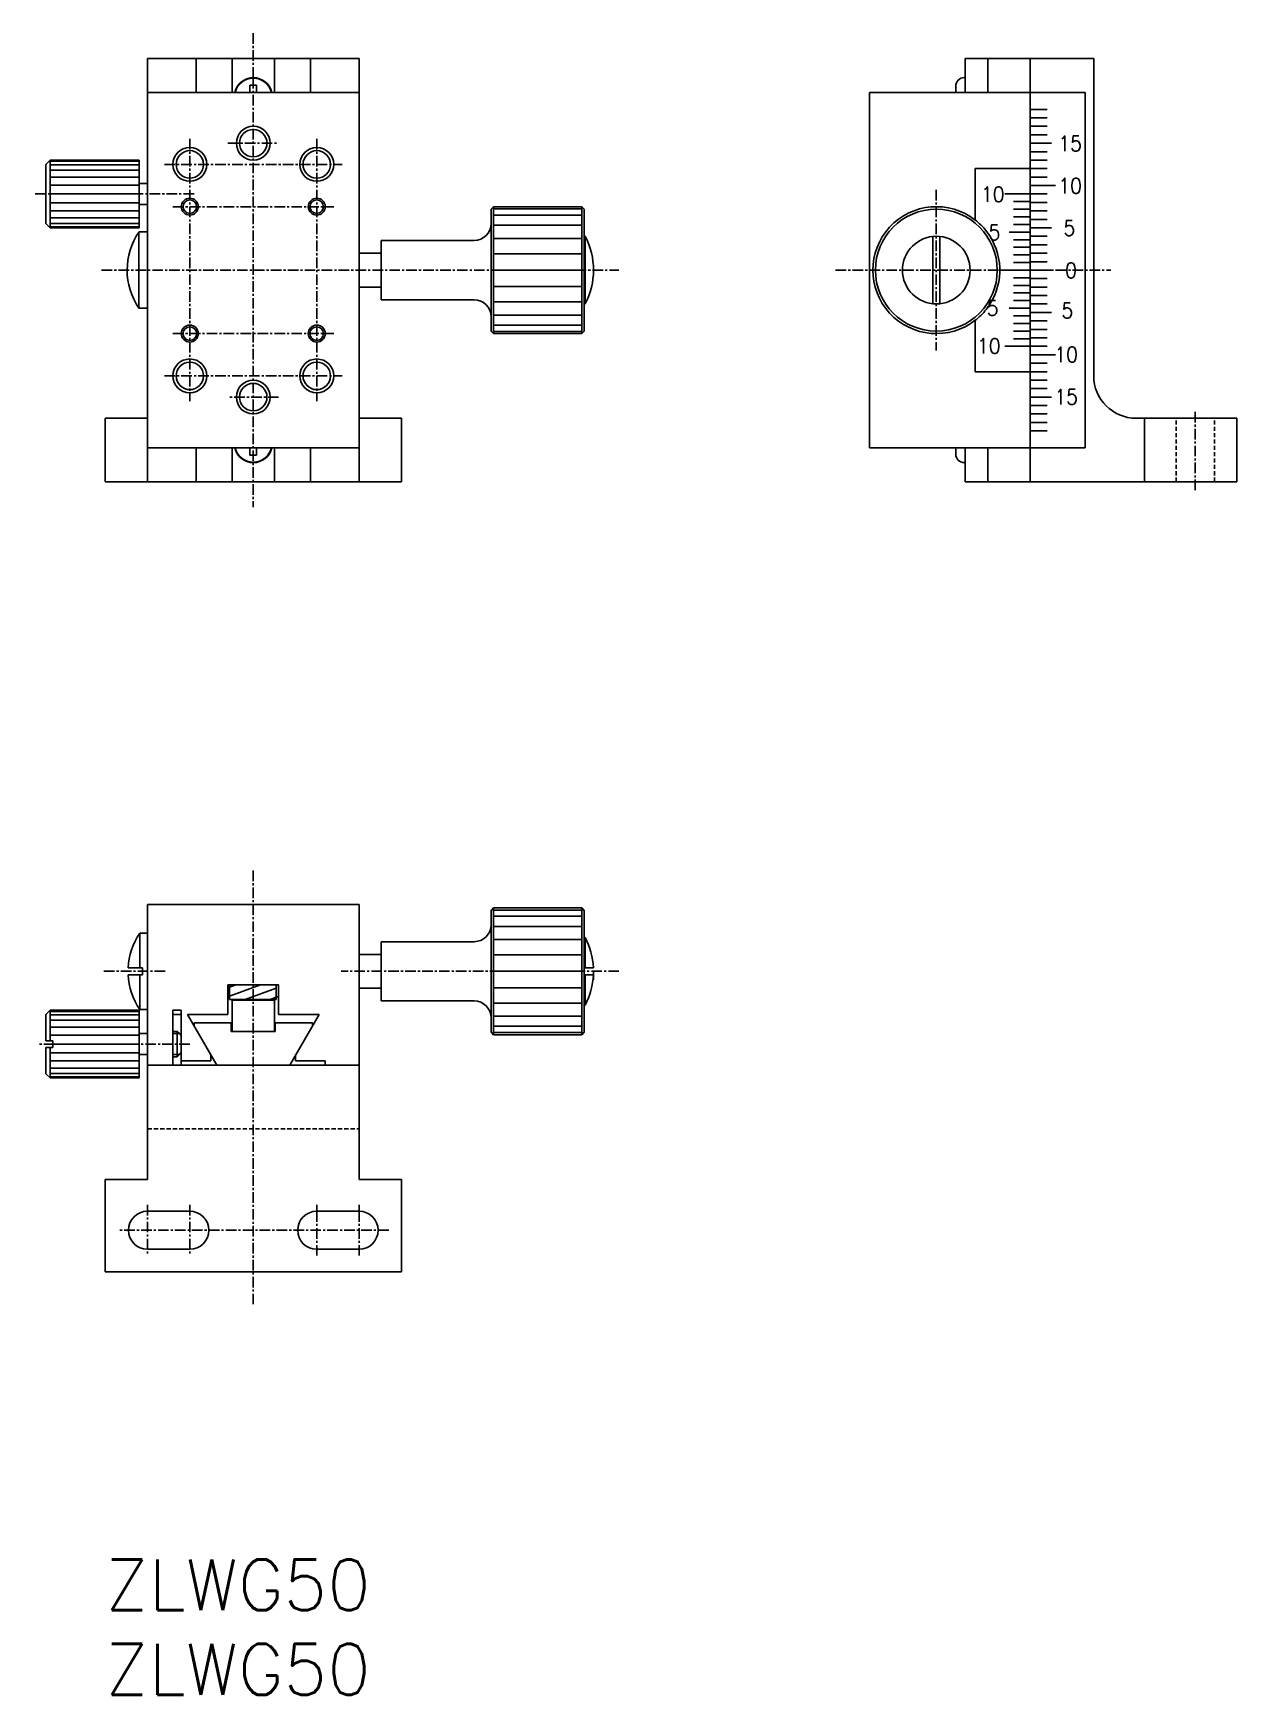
# Model space of a CAD drawing. Extents: x 1621 to 1763, y 1780 to 1976.
import ezdxf

# ---------------------------------------------------------------- set-up
doc = ezdxf.new("R2010")
doc.units = 0
doc.linetypes.add('CENTER', pattern=[2, 1.25, -0.25, 0.25, -0.25])
doc.linetypes.add('DASHED', pattern=[0.75, 0.5, -0.25])
doc.layers.get('0').update_dxf_attribs({"linetype": 'CONTINUOUS'})
doc.layers.add('CENTER', color=1, linetype='CENTER')
doc.styles.add('CONVERTER_1', font='txt.shx', dxfattribs={"width": 0.9})
doc.styles.get("Standard").update_dxf_attribs({"font": 'TXT', "bigfont": 'BIGFONT'})

msp = doc.modelspace()

# ---------------------------------------------------------------- linework, layer by layer
at = {"color": 7, "linetype": 'CONTINUOUS'}
for p, q in [((1659.07, 1973.2), (1634.07, 1973.2)), ((1634.07, 1973.2), (1634.07, 1969.2)), ((1639.82, 1969.2), (1639.82, 1973.2)), ((1644.07, 1973.2), (1644.07, 1969.2)), ((1649.07, 1973.2), (1649.07, 1969.2)), ((1653.32, 1973.2), (1653.32, 1969.2)), ((1659.07, 1973.2), (1659.07, 1930.7)), ((1730.67, 1973.2), (1733.37, 1973.2)), ((1730.67, 1973.2), (1733.37, 1973.2)), ((1730.67, 1969.2), (1730.67, 1973.2)), ((1733.37, 1969.2), (1733.37, 1973.2)), ((1733.37, 1973.2), (1744.37, 1973.2)), ((1733.37, 1969.2), (1733.37, 1973.2)), ((1733.37, 1973.2), (1733.37, 1969.2)), ((1738.37, 1923.2), (1738.37, 1973.2)), ((1744.37, 1973.2), (1745.87, 1973.2)), ((1745.87, 1973.2), (1745.87, 1935.7)), ((1646.97, 1970.05), (1646.17, 1970.05)), ((1646.17, 1970.05), (1646.17, 1969.2)), ((1646.97, 1970.05), (1646.97, 1969.2)), ((1729.57, 1969.2), (1729.57, 1969.95)), ((1730.57, 1970.95), (1730.67, 1970.95)), ((1634.07, 1969.2), (1653.32, 1969.2)), ((1634.07, 1969.2), (1634.07, 1927.2)), ((1644.38, 1969.2), (1644.43, 1969.2)), ((1644.43, 1969.2), (1646.17, 1969.2)), ((1646.17, 1969.2), (1646.97, 1969.2)), ((1646.97, 1969.2), (1648.72, 1969.2)), ((1648.72, 1969.2), (1648.77, 1969.2)), ((1653.32, 1969.2), (1659.07, 1969.2)), ((1719.37, 1927.2), (1719.37, 1969.2)), ((1719.37, 1969.2), (1733.37, 1969.2)), ((1730.67, 1969.2), (1733.37, 1969.2)), ((1733.37, 1969.2), (1738.37, 1969.2)), ((1738.37, 1969.2), (1744.87, 1969.2)), ((1744.87, 1927.2), (1744.87, 1969.2)), ((1622.07, 1960.7), (1622.57, 1961.2)), ((1622.07, 1960.7), (1622.07, 1953.7)), ((1633.07, 1961.2), (1622.57, 1961.2)), ((1633.07, 1961.2), (1633.07, 1958.42)), ((1731.87, 1954.12), (1731.87, 1960.2)), ((1731.87, 1960.2), (1738.37, 1960.2)), ((1633.07, 1958.42), (1633.07, 1957.2)), ((1634.07, 1958.42), (1633.07, 1958.42)), ((1634.07, 1958.7), (1634.07, 1955.7)), ((1633.07, 1957.2), (1633.07, 1955.97)), ((1633.07, 1955.97), (1633.07, 1953.2)), ((1634.07, 1955.97), (1633.07, 1955.97)), ((1674.97, 1955.7), (1674.67, 1955.4)), ((1674.67, 1941), (1674.67, 1955.4)), ((1674.97, 1955.7), (1685.37, 1955.7)), ((1685.37, 1955.7), (1685.67, 1955.4)), ((1685.67, 1955.4), (1685.67, 1941)), ((1622.57, 1953.2), (1622.07, 1953.7)), ((1622.57, 1953.2), (1633.07, 1953.2)), ((1633.06, 1943.7), (1633.06, 1952.72)), ((1633.07, 1952.72), (1634.07, 1952.72)), ((1685.67, 1952.2), (1685.77, 1952.2)), ((1685.77, 1952.2), (1685.77, 1944.2)), ((1726.87, 1944.22), (1726.87, 1952.18)), ((1727.67, 1952.18), (1727.67, 1944.22)), ((1661.67, 1950.2), (1659.07, 1950.2)), ((1661.67, 1944.7), (1661.67, 1951.7)), ((1661.67, 1951.7), (1672.67, 1951.7)), ((1659.07, 1946.2), (1661.67, 1946.2)), ((1672.67, 1944.7), (1661.67, 1944.7)), ((1685.77, 1944.2), (1685.67, 1944.2)), ((1634.07, 1943.7), (1633.06, 1943.7)), ((1731.87, 1942.27), (1731.87, 1936.2)), ((1674.67, 1941), (1674.97, 1940.7)), ((1685.37, 1940.7), (1674.97, 1940.7)), ((1685.37, 1940.7), (1685.67, 1941)), ((1731.87, 1936.2), (1738.37, 1936.2)), ((1629.07, 1930.7), (1634.07, 1930.7)), ((1629.07, 1930.7), (1629.07, 1923.2)), ((1659.07, 1930.7), (1659.07, 1923.2)), ((1659.07, 1930.7), (1664.07, 1930.7)), ((1664.07, 1923.2), (1664.07, 1930.7)), ((1664.07, 1930.7), (1664.07, 1930.7)), ((1750.87, 1930.7), (1751.87, 1930.7)), ((1751.87, 1930.7), (1751.87, 1923.2)), ((1751.87, 1930.7), (1755.62, 1930.7)), ((1755.62, 1930.7), (1760.12, 1930.7)), ((1760.12, 1930.7), (1762.77, 1930.7)), ((1762.77, 1930.7), (1762.77, 1923.2)), ((1653.32, 1927.2), (1634.07, 1927.2)), ((1634.07, 1927.2), (1634.07, 1923.2)), ((1639.82, 1927.2), (1639.82, 1923.2)), ((1644.07, 1927.2), (1644.07, 1923.2)), ((1644.43, 1927.2), (1644.38, 1927.2)), ((1646.17, 1927.2), (1644.43, 1927.2)), ((1646.97, 1927.2), (1646.17, 1927.2)), ((1646.17, 1927.2), (1646.17, 1926.35)), ((1646.17, 1926.35), (1646.97, 1926.35)), ((1648.72, 1927.2), (1646.97, 1927.2)), ((1646.97, 1927.2), (1646.97, 1926.35)), ((1648.77, 1927.2), (1648.72, 1927.2)), ((1649.07, 1927.2), (1649.07, 1923.2)), ((1659.07, 1927.2), (1653.32, 1927.2)), ((1653.32, 1927.2), (1653.32, 1923.2)), ((1729.57, 1927.2), (1719.37, 1927.2)), ((1729.67, 1927.2), (1729.57, 1927.2)), ((1729.57, 1926.45), (1729.57, 1927.2)), ((1730.67, 1927.2), (1729.67, 1927.2)), ((1733.37, 1927.2), (1730.67, 1927.2)), ((1730.67, 1923.2), (1730.67, 1927.2)), ((1738.37, 1927.2), (1733.37, 1927.2)), ((1733.37, 1923.2), (1733.37, 1927.2)), ((1738.37, 1927.2), (1744.87, 1927.2)), ((1730.67, 1925.45), (1730.57, 1925.45)), ((1629.07, 1923.2), (1664.07, 1923.2)), ((1629.07, 1923.2), (1629.07, 1923.2)), ((1664.07, 1923.2), (1664.07, 1923.2)), ((1730.67, 1923.2), (1755.62, 1923.2)), ((1755.62, 1923.2), (1760.12, 1923.2)), ((1760.12, 1923.2), (1762.77, 1923.2)), ((1634.07, 1873.24), (1659.07, 1873.24)), ((1634.07, 1840.74), (1634.07, 1873.24)), ((1659.07, 1873.24), (1659.07, 1840.74)), ((1674.67, 1872.54), (1674.97, 1872.84)), ((1674.67, 1858.14), (1674.67, 1872.54)), ((1674.97, 1872.84), (1685.37, 1872.84)), ((1685.67, 1872.54), (1685.37, 1872.84)), ((1685.67, 1872.54), (1685.67, 1858.14)), ((1633.16, 1865.74), (1633.16, 1869.84)), ((1633.16, 1869.84), (1634.07, 1869.84)), ((1685.67, 1869.34), (1685.77, 1869.34)), ((1685.77, 1869.34), (1685.77, 1865.74)), ((1661.67, 1863.04), (1661.67, 1868.84)), ((1661.67, 1868.84), (1672.67, 1868.84)), ((1661.67, 1861.84), (1661.67, 1867.64)), ((1631.78, 1865.74), (1633.47, 1865.74)), ((1633.47, 1865.74), (1633.47, 1864.94)), ((1661.67, 1867.34), (1659.07, 1867.34)), ((1685.67, 1865.74), (1686.76, 1865.74)), ((1633.47, 1864.94), (1631.78, 1864.94)), ((1633.16, 1860.84), (1633.16, 1864.94)), ((1649.57, 1863.74), (1643.57, 1863.74)), ((1643.57, 1863.74), (1643.57, 1860.24)), ((1643.77, 1862.02), (1643.77, 1863.74)), ((1649.27, 1862.02), (1649.27, 1863.74)), ((1649.57, 1860.24), (1649.57, 1863.74)), ((1686.76, 1864.94), (1685.67, 1864.94)), ((1685.77, 1864.94), (1685.77, 1861.34)), ((1686.77, 1864.34), (1686.77, 1865.34)), ((1643.77, 1862.34), (1643.57, 1862.34)), ((1649.27, 1862.02), (1643.77, 1862.02)), ((1644.07, 1859.24), (1644.07, 1862.02)), ((1649.07, 1861.94), (1644.07, 1861.94)), ((1649.07, 1862.02), (1649.07, 1859.24)), ((1649.57, 1862.34), (1649.27, 1862.34)), ((1659.07, 1863.34), (1661.67, 1863.34)), ((1672.67, 1861.84), (1661.67, 1861.84)), ((1622.07, 1860.24), (1622.57, 1860.74)), ((1622.07, 1860.24), (1622.07, 1857.14)), ((1632.9, 1860.74), (1622.57, 1860.74)), ((1633.07, 1860.74), (1632.9, 1860.74)), ((1633.07, 1860.74), (1633.07, 1857.97)), ((1634.07, 1860.84), (1633.16, 1860.84)), ((1634.07, 1860.84), (1633.16, 1860.84)), ((1633.16, 1860.84), (1633.16, 1860.84)), ((1634.07, 1860.84), (1633.16, 1860.84)), ((1637.07, 1854.24), (1637.07, 1860.74)), ((1637.07, 1860.74), (1638.07, 1860.74)), ((1637.07, 1858.14), (1637.07, 1860.24)), ((1637.07, 1857.74), (1637.07, 1860.24)), ((1637.07, 1860.24), (1638.07, 1860.24)), ((1638.07, 1854.74), (1638.07, 1860.74)), ((1638.07, 1854.24), (1638.07, 1860.24)), ((1638.07, 1856.24), (1638.07, 1860.24)), ((1642.26, 1854.24), (1638.8, 1860.24)), ((1638.8, 1860.24), (1643.57, 1860.24)), ((1649.57, 1860.24), (1654.35, 1860.24)), ((1649.57, 1860.24), (1654.35, 1860.24)), ((1654.35, 1860.24), (1650.89, 1854.24)), ((1685.77, 1861.34), (1685.67, 1861.34)), ((1633.07, 1857.97), (1633.07, 1856.74)), ((1633.07, 1857.97), (1634.07, 1857.97)), ((1637.07, 1858.24), (1637.57, 1858.24)), ((1637.07, 1857.97), (1637.07, 1858.24)), ((1637.07, 1856.74), (1637.07, 1857.97)), ((1637.57, 1858.24), (1637.85, 1857.97)), ((1637.57, 1858.24), (1637.57, 1855.24)), ((1637.85, 1857.97), (1638.07, 1857.74)), ((1638.07, 1857.74), (1638.07, 1855.74)), ((1639.57, 1859.24), (1639.57, 1858.89)), ((1643.57, 1859.24), (1639.57, 1859.24)), ((1639.57, 1859.24), (1639.57, 1858.89)), ((1643.97, 1859.24), (1643.57, 1859.24)), ((1643.97, 1858.24), (1643.97, 1859.24)), ((1649.17, 1858.24), (1643.97, 1858.24)), ((1644.07, 1858.24), (1644.07, 1859.24)), ((1649.07, 1859.24), (1649.07, 1858.24)), ((1649.57, 1859.24), (1649.17, 1859.24)), ((1649.17, 1859.24), (1649.17, 1858.24)), ((1653.57, 1859.24), (1649.57, 1859.24)), ((1653.57, 1858.89), (1653.57, 1859.24)), ((1653.57, 1858.89), (1653.57, 1859.24)), ((1653.57, 1859.24), (1653.57, 1858.89)), ((1653.57, 1859.24), (1653.57, 1858.89)), ((1653.57, 1858.89), (1653.57, 1859.24)), ((1653.57, 1858.89), (1653.57, 1859.24)), ((1674.67, 1858.14), (1674.97, 1857.84)), ((1685.37, 1857.84), (1674.97, 1857.84)), ((1685.67, 1858.14), (1685.37, 1857.84)), ((1622.87, 1857.14), (1622.07, 1857.14)), ((1622.07, 1856.34), (1622.87, 1856.34)), ((1622.07, 1856.34), (1622.07, 1853.24)), ((1622.87, 1856.74), (1622.87, 1857.14)), ((1622.87, 1856.34), (1622.87, 1856.74)), ((1633.07, 1856.74), (1633.07, 1855.52)), ((1638.07, 1855.74), (1637.85, 1855.52)), ((1638.07, 1854.24), (1638.07, 1856.24)), ((1633.07, 1855.52), (1634.07, 1855.52)), ((1633.07, 1855.52), (1633.07, 1852.74)), ((1634.07, 1854.24), (1637.07, 1854.24)), ((1634.07, 1854.24), (1650.89, 1854.24)), ((1637.07, 1855.24), (1637.07, 1855.52)), ((1637.57, 1855.24), (1637.07, 1855.24)), ((1637.85, 1855.52), (1637.57, 1855.24)), ((1638.07, 1854.74), (1641.57, 1854.74)), ((1641.57, 1855.43), (1641.57, 1854.74)), ((1650.89, 1854.24), (1659.07, 1854.24)), ((1651.57, 1854.74), (1651.57, 1855.43)), ((1651.57, 1854.74), (1651.57, 1855.43)), ((1651.57, 1854.74), (1655.07, 1854.74)), ((1655.07, 1854.74), (1655.07, 1854.24)), ((1622.57, 1852.74), (1622.07, 1853.24)), ((1622.57, 1852.74), (1633.07, 1852.74)), ((1629.07, 1840.74), (1629.07, 1829.84)), ((1629.07, 1840.74), (1634.07, 1840.74)), ((1659.07, 1840.74), (1664.07, 1840.74)), ((1664.07, 1840.74), (1664.07, 1829.84)), ((1634.07, 1836.99), (1639.07, 1836.99)), ((1654.07, 1836.99), (1659.07, 1836.99)), ((1639.07, 1832.49), (1634.07, 1832.49)), ((1659.07, 1832.49), (1654.07, 1832.49)), ((1629.07, 1829.84), (1664.07, 1829.84))]:
    msp.add_line(p, q, dxfattribs=at)
at = {"color": 3, "linetype": 'CONTINUOUS'}
for p, q in [((1740.37, 1967.2), (1738.37, 1967.2)), ((1738.37, 1966.2), (1740.37, 1966.2)), ((1740.37, 1965.2), (1738.37, 1965.2)), ((1738.37, 1964.2), (1740.37, 1964.2)), ((1738.37, 1964.2), (1740.37, 1964.2)), ((1738.37, 1963.2), (1740.87, 1963.2)), ((1740.37, 1962.2), (1738.37, 1962.2)), ((1740.37, 1962.2), (1738.37, 1962.2)), ((1622.57, 1961.2), (1622.57, 1953.2)), ((1622.57, 1961.06), (1633.07, 1961.06)), ((1633.07, 1960.66), (1622.57, 1960.66)), ((1633.07, 1960.03), (1622.57, 1960.03)), ((1738.37, 1961.2), (1740.37, 1961.2)), ((1738.37, 1961.2), (1740.37, 1961.2)), ((1738.37, 1960.2), (1740.37, 1960.2)), ((1738.37, 1960.2), (1740.37, 1960.2)), ((1633.07, 1959.2), (1622.57, 1959.2)), ((1633.07, 1958.23), (1622.57, 1958.23)), ((1740.37, 1959.2), (1738.37, 1959.2)), ((1740.37, 1959.2), (1738.37, 1959.2)), ((1741.37, 1958.2), (1738.37, 1958.2)), ((1740.87, 1958.2), (1738.37, 1958.2)), ((1622.57, 1956.16), (1633.07, 1956.16)), ((1622.87, 1957.2), (1633.07, 1957.2)), ((1735.37, 1957.2), (1740.37, 1957.2)), ((1738.37, 1956.3), (1736.37, 1956.3)), ((1738.37, 1957.2), (1740.37, 1957.2)), ((1740.37, 1956.2), (1738.37, 1956.2)), ((1740.37, 1956.2), (1738.37, 1956.2)), ((1622.57, 1955.2), (1633.07, 1955.2)), ((1622.57, 1954.37), (1633.07, 1954.37)), ((1674.97, 1955.7), (1674.97, 1940.7)), ((1685.37, 1955.44), (1674.97, 1955.44)), ((1685.37, 1954.69), (1674.97, 1954.69)), ((1685.37, 1940.7), (1685.37, 1955.7)), ((1736.37, 1955.4), (1738.37, 1955.4)), ((1738.37, 1954.5), (1736.37, 1954.5)), ((1740.37, 1955.2), (1738.37, 1955.2)), ((1740.37, 1955.2), (1738.37, 1955.2)), ((1740.37, 1954.2), (1738.37, 1954.2)), ((1740.37, 1954.2), (1738.37, 1954.2)), ((1622.57, 1953.73), (1633.07, 1953.73)), ((1633.07, 1953.33), (1622.57, 1953.33)), ((1685.37, 1953.5), (1674.97, 1953.5)), ((1685.37, 1951.95), (1674.97, 1951.95)), ((1738.37, 1952.7), (1735.87, 1952.7)), ((1736.37, 1953.6), (1738.37, 1953.6)), ((1740.87, 1953.2), (1738.37, 1953.2)), ((1740.87, 1953.2), (1738.37, 1953.2)), ((1740.37, 1952.2), (1738.37, 1952.2)), ((1740.37, 1952.2), (1738.37, 1952.2)), ((1685.37, 1950.14), (1674.97, 1950.14)), ((1738.37, 1951.8), (1736.37, 1951.8)), ((1736.37, 1950.9), (1738.37, 1950.9)), ((1738.37, 1950), (1736.37, 1950)), ((1740.37, 1951.2), (1738.37, 1951.2)), ((1740.37, 1951.2), (1738.37, 1951.2)), ((1740.37, 1950.2), (1738.37, 1950.2)), ((1740.37, 1950.2), (1738.37, 1950.2)), ((1685.37, 1948.2), (1674.97, 1948.2)), ((1734.77, 1948.2), (1740.87, 1948.2)), ((1736.37, 1949.1), (1738.37, 1949.1)), ((1738.37, 1949.2), (1740.37, 1949.2)), ((1738.37, 1949.2), (1740.37, 1949.2)), ((1685.37, 1946.26), (1674.97, 1946.26)), ((1738.37, 1947.3), (1736.37, 1947.3)), ((1736.37, 1946.4), (1738.37, 1946.4)), ((1738.37, 1947.2), (1740.37, 1947.2)), ((1738.37, 1947.2), (1740.37, 1947.2)), ((1738.37, 1946.2), (1740.37, 1946.2)), ((1738.37, 1946.2), (1740.37, 1946.2)), ((1685.37, 1944.45), (1674.97, 1944.45)), ((1738.37, 1945.5), (1736.37, 1945.5)), ((1736.37, 1944.6), (1738.37, 1944.6)), ((1738.37, 1945.2), (1740.37, 1945.2)), ((1738.37, 1945.2), (1740.37, 1945.2)), ((1738.37, 1944.2), (1740.37, 1944.2)), ((1738.37, 1944.2), (1740.37, 1944.2)), ((1674.97, 1942.89), (1685.37, 1942.89)), ((1735.87, 1943.7), (1738.37, 1943.7)), ((1738.37, 1942.8), (1736.37, 1942.8)), ((1740.87, 1943.2), (1738.37, 1943.2)), ((1740.87, 1943.2), (1738.37, 1943.2)), ((1738.37, 1942.2), (1740.37, 1942.2)), ((1738.37, 1942.2), (1740.37, 1942.2)), ((1685.37, 1941.7), (1674.97, 1941.7)), ((1674.97, 1940.95), (1685.37, 1940.95)), ((1736.37, 1941.9), (1738.37, 1941.9)), ((1738.37, 1941), (1736.37, 1941)), ((1736.37, 1940.1), (1738.37, 1940.1)), ((1736.37, 1940.1), (1738.37, 1940.1)), ((1738.37, 1941.2), (1740.37, 1941.2)), ((1738.37, 1941.2), (1740.37, 1941.2)), ((1738.37, 1940.2), (1740.37, 1940.2)), ((1738.37, 1940.2), (1740.37, 1940.2)), ((1735.37, 1939.2), (1740.37, 1939.2)), ((1738.37, 1939.2), (1740.37, 1939.2)), ((1741.37, 1938.2), (1738.37, 1938.2)), ((1738.37, 1937.2), (1740.37, 1937.2)), ((1738.37, 1937.2), (1740.37, 1937.2)), ((1738.37, 1936.2), (1740.37, 1936.2)), ((1738.37, 1936.2), (1740.37, 1936.2)), ((1738.37, 1935.2), (1740.37, 1935.2)), ((1738.37, 1935.2), (1740.37, 1935.2)), ((1740.37, 1934.2), (1738.37, 1934.2)), ((1740.37, 1934.2), (1738.37, 1934.2)), ((1738.37, 1933.2), (1740.87, 1933.2)), ((1738.37, 1932.2), (1740.37, 1932.2)), ((1738.37, 1932.2), (1740.37, 1932.2)), ((1738.37, 1931.2), (1740.37, 1931.2)), ((1738.37, 1930.2), (1740.37, 1930.2)), ((1740.37, 1929.2), (1738.37, 1929.2)), ((1674.97, 1872.84), (1674.97, 1857.84)), ((1685.37, 1872.58), (1674.97, 1872.58)), ((1674.97, 1871.84), (1685.37, 1871.84)), ((1685.37, 1857.84), (1685.37, 1872.84)), ((1685.37, 1870.64), (1674.97, 1870.64)), ((1674.97, 1869.09), (1685.37, 1869.09)), ((1674.97, 1867.28), (1685.37, 1867.28)), ((1644.51, 1863.74), (1643.77, 1863.47)), ((1647.44, 1863.74), (1643.77, 1862.41)), ((1674.97, 1865.34), (1685.37, 1865.34)), ((1649.27, 1863.34), (1645.62, 1862.02)), ((1649.27, 1862.28), (1648.55, 1862.02)), ((1674.97, 1863.4), (1685.37, 1863.4)), ((1674.97, 1861.59), (1685.37, 1861.59)), ((1622.57, 1860.74), (1622.57, 1857.14)), ((1622.57, 1860.6), (1633.07, 1860.6)), ((1633.07, 1860.2), (1622.57, 1860.2)), ((1633.07, 1859.57), (1622.57, 1859.57)), ((1674.97, 1860.04), (1685.37, 1860.04)), ((1633.07, 1858.74), (1622.57, 1858.74)), ((1633.07, 1857.78), (1622.57, 1857.78)), ((1637.07, 1857.97), (1637.85, 1857.97)), ((1674.97, 1858.84), (1685.37, 1858.84)), ((1674.97, 1858.1), (1685.37, 1858.1)), ((1622.57, 1856.34), (1622.57, 1852.74)), ((1622.57, 1855.7), (1633.07, 1855.7)), ((1633.07, 1856.74), (1622.87, 1856.74)), ((1622.57, 1854.74), (1633.07, 1854.74)), ((1622.57, 1853.91), (1633.07, 1853.91)), ((1637.07, 1855.52), (1637.85, 1855.52)), ((1622.57, 1853.28), (1633.07, 1853.28)), ((1633.07, 1852.88), (1622.57, 1852.88))]:
    msp.add_line(p, q, dxfattribs=at)
at = {"color": 3, "linetype": 'DASHED'}
for p, q in [((1755.62, 1923.2), (1755.62, 1930.7)), ((1760.12, 1923.2), (1760.12, 1930.7)), ((1634.07, 1846.74), (1659.07, 1846.74))]:
    msp.add_line(p, q, dxfattribs=at)
at = {"color": 3, "linetype": 'CONTINUOUS'}
for centre, radius in [((1646.57, 1963.2), 2), ((1639.07, 1960.7), 2), ((1654.07, 1960.7), 2), ((1639.07, 1955.7), 1), ((1654.07, 1955.7), 1), ((1727.27, 1948.2), 7.2), ((1727.27, 1948.2), 4), ((1639.07, 1940.7), 1), ((1654.07, 1940.7), 1), ((1639.07, 1935.7), 2), ((1654.07, 1935.7), 2), ((1646.57, 1933.2), 2)]:
    msp.add_circle(centre, radius, dxfattribs=at)
at = {"color": 7, "linetype": 'CONTINUOUS'}
for centre, radius in [((1646.57, 1963.2), 1.62), ((1639.07, 1960.7), 1.62), ((1654.07, 1960.7), 1.62), ((1639.07, 1955.7), 0.8), ((1654.07, 1955.7), 0.8), ((1639.07, 1940.7), 0.8), ((1654.07, 1940.7), 0.8), ((1639.07, 1935.7), 1.62), ((1654.07, 1935.7), 1.62), ((1646.57, 1933.2), 1.62)]:
    msp.add_circle(centre, radius, dxfattribs=at)
for centre, radius, start, end in [((1646.57, 1968.7), 2.25, 12.8396, 167.1604), ((1646.57, 1968.7), 2.2, 13.1366, 166.8634), ((1730.57, 1969.95), 1, 90, 180), ((1727.27, 1948.2), 7.5, 52.1691, 307.8309), ((1727.27, 1948.2), 7.5, 41.6975, 52.1691), ((1639.67, 1948.2), 8, 145.5885, 214.2289), ((1672.67, 1953.7), 2, 270, 0), ((1678.27, 1948.2), 8.5, 331.9275, 28.0725), ((1727.27, 1948.2), 7.5, 331.6424, 41.6975), ((1672.67, 1942.7), 2, 0, 90), ((1727.27, 1948.2), 7.5, 318.3025, 331.6424), ((1727.27, 1948.2), 7.5, 307.8309, 318.3025), ((1750.87, 1935.7), 5, 180, 270), ((1646.57, 1927.7), 2.25, 192.8396, 347.1604), ((1646.57, 1927.7), 2.2, 193.1366, 346.8634), ((1730.57, 1926.45), 1, 180, 270), ((1639.77, 1865.34), 8, 145.7711, 177.134), ((1672.67, 1870.84), 2, 270, 0), ((1678.27, 1865.34), 8.5, 2.6973, 28.0725), ((1639.77, 1865.34), 8, 182.866, 214.2289), ((1678.27, 1865.34), 8.5, 331.9275, 357.3027), ((1672.67, 1859.84), 2, 0, 90), ((1634.07, 1834.74), 2.25, 90, 270), ((1639.07, 1834.74), 2.25, 270, 90), ((1654.07, 1834.74), 2.25, 90, 270), ((1659.07, 1834.74), 2.25, 270, 90)]:
    msp.add_arc(centre, radius, start, end, dxfattribs=at)
at = {"layer": 'CENTER', "color": 1, "linetype": 'CENTER'}
for p, q in [((1646.57, 1976.2), (1646.57, 1970.95)), ((1646.57, 1970.9), (1646.57, 1920.2)), ((1639.07, 1963.7), (1639.07, 1932.7)), ((1654.07, 1963.7), (1654.07, 1932.7)), ((1643.57, 1963.2), (1649.57, 1963.2)), ((1636.07, 1960.7), (1657.07, 1960.7)), ((1727.27, 1957.7), (1727.27, 1938.7)), ((1622.07, 1957.2), (1620.57, 1957.2)), ((1639.57, 1957.2), (1622.07, 1957.2)), ((1637.07, 1955.7), (1656.07, 1955.7)), ((1639.87, 1955.7), (1640.07, 1955.7)), ((1654.87, 1955.7), (1655.07, 1955.7)), ((1628.65, 1948.2), (1689.77, 1948.2)), ((1715.37, 1948.2), (1747.87, 1948.2)), ((1637.07, 1940.7), (1656.07, 1940.7)), ((1639.87, 1940.7), (1640.07, 1940.7)), ((1654.87, 1940.7), (1655.07, 1940.7)), ((1636.07, 1935.7), (1657.07, 1935.7)), ((1649.57, 1933.2), (1643.57, 1933.2)), ((1757.87, 1922.2), (1757.87, 1931.7)), ((1646.57, 1877.24), (1646.57, 1825.84)), ((1636.17, 1865.34), (1628.78, 1865.34)), ((1689.77, 1865.34), (1656.97, 1865.34)), ((1639.07, 1856.74), (1621.07, 1856.74)), ((1634.07, 1837.74), (1634.07, 1831.74)), ((1639.07, 1837.74), (1639.07, 1831.74)), ((1654.07, 1837.74), (1654.07, 1836.99)), ((1654.07, 1836.99), (1654.07, 1832.49)), ((1659.07, 1837.74), (1659.07, 1836.99)), ((1659.07, 1836.99), (1659.07, 1832.49)), ((1662.57, 1834.74), (1630.57, 1834.74)), ((1654.07, 1832.49), (1654.07, 1831.74)), ((1659.07, 1832.49), (1659.07, 1831.74))]:
    msp.add_line(p, q, dxfattribs=at)

# ---------------------------------------------------------------- texts
at = {"color": 3, "linetype": 'CONTINUOUS', "style": 'CONVERTER_1', "width": 0.9}
for s, p in [('15', (1741.69, 1962.27)), ('10', (1732.55, 1956.26)), ('10', (1741.69, 1957.27)), ('5', (1742.29, 1952.27)), ('5', (1733.45, 1951.76)), ('0', (1742.49, 1947.27))]:
    msp.add_text(s, height=1.8, dxfattribs=at).set_placement(p)
at = {"color": 3, "linetype": 'CONTINUOUS', "width": 0.9}
for s, p in [('5', (1733.22, 1942.83)), ('5', (1742.06, 1942.53)), ('10', (1732.09, 1938.33)), ('10', (1741.23, 1937.33)), ('15', (1741.23, 1932.33))]:
    msp.add_text(s, height=1.8, dxfattribs=at).set_placement(p)
at = {"color": 7, "linetype": 'CONTINUOUS'}
for p in [(1629.07, 1789.84), (1629.07, 1779.84)]:
    msp.add_text('ZLWG50', height=6, dxfattribs=at).set_placement(p)

doc.saveas('drawing.dxf')
